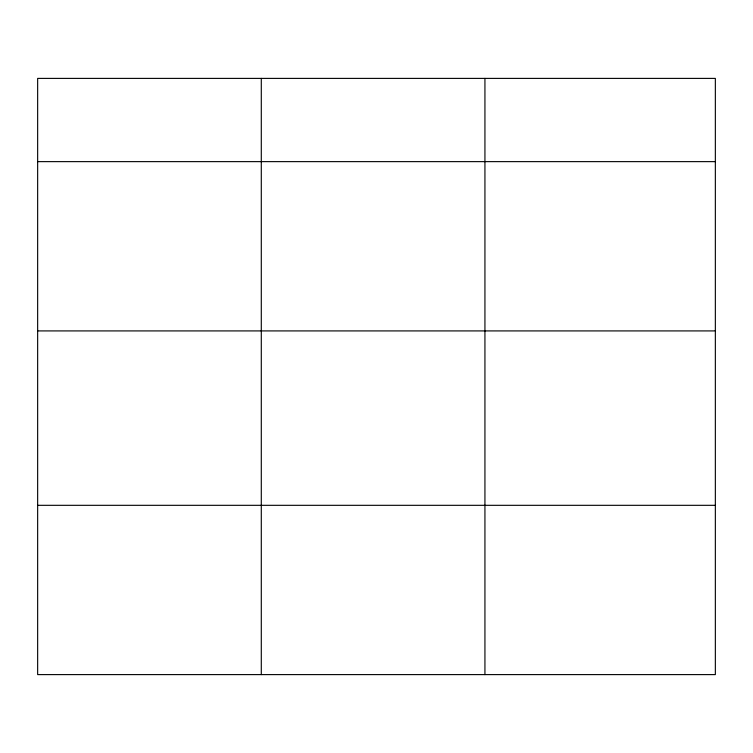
<?xml version="1.0" encoding="UTF-8"?>
<svg xmlns="http://www.w3.org/2000/svg" width="753" height="753" viewBox="0 0 753 753"><rect width="100%" height="100%" fill="white"/><g stroke="black" fill="none" stroke-linecap="round" stroke-linejoin="round"><path stroke-width="1.13" d="M715.35 330.915L715.35 78.397L37.65 78.397L37.65 674.603L715.35 674.603L715.35 330.915L37.65 330.915M37.65 161.631L715.35 161.631M37.65 505.319L715.35 505.319M484.932 78.397L484.932 674.603M261.291 78.397L261.291 674.603"/></g></svg>
